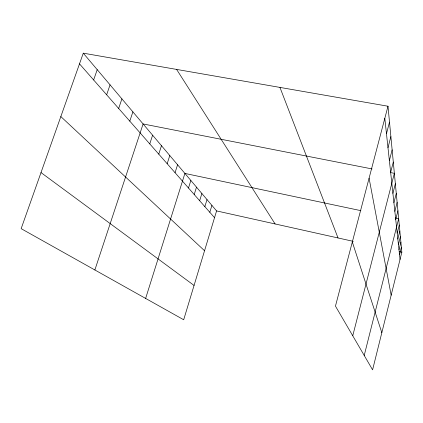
<?xml version="1.0" encoding="UTF-8"?>
<svg xmlns="http://www.w3.org/2000/svg" width="423" height="423" viewBox="0 0 423 423"><rect width="100%" height="100%" fill="white"/><g stroke="black" fill="none" stroke-linecap="round" stroke-linejoin="round"><path stroke-width="0.63" d="M398.989 249.744L400.898 242.115M399.529 254.72L401.385 247.265M387.997 106.226L401.85 252.171L372.594 369.829L335.46 306.115L387.997 106.226L83.283 53.171L21.15 228.653L183.688 319.756L216.581 210.918L83.283 53.171M397.208 233.205L399.27 224.994M397.832 239.011L399.841 231M398.429 244.515L400.38 236.7M395.727 219.495L397.921 210.802M364.219 355.457L398.667 218.649L395.447 217.967M393.913 202.68L396.272 193.411M394.855 211.378L397.128 202.406M352.75 335.783L394.363 173.324L390.545 172.573M392.904 193.337L395.352 183.741M389.372 160.571L392.137 149.864M390.646 172.373L393.295 162.067M387.986 147.727L390.878 136.592M386.474 133.705L389.504 122.104M209.808 212.277L211.907 205.382M204.854 206.636L207.011 199.593M199.661 200.724L201.882 193.523M194.215 194.522L196.499 187.151M188.494 188.002L190.847 180.462M145.634 298.427L184.899 173.425L360.861 210.654M175.059 172.7L177.575 164.759M167.17 163.712L169.787 155.537M158.757 154.125L161.475 145.708M149.763 143.883L152.603 135.201M94.868 269.974L143.096 123.95L372.092 168.946M129.792 121.137L132.891 111.873M118.662 108.462L121.909 98.876M106.649 94.773L110.054 84.849M93.636 79.958L97.221 69.663M216.581 210.918L353.279 241.353M399.312 251.606L401.85 252.171M41.005 172.584L194.057 285.44M60.833 116.579L204.547 250.739M79.503 63.857L214.54 217.671M176.618 69.42L275.098 223.947M279.947 87.413L338.03 237.959M352.317 241.993L381.826 332.684M369.083 178.183L391.159 295.164M384.814 118.329L400.036 259.452"/></g></svg>
